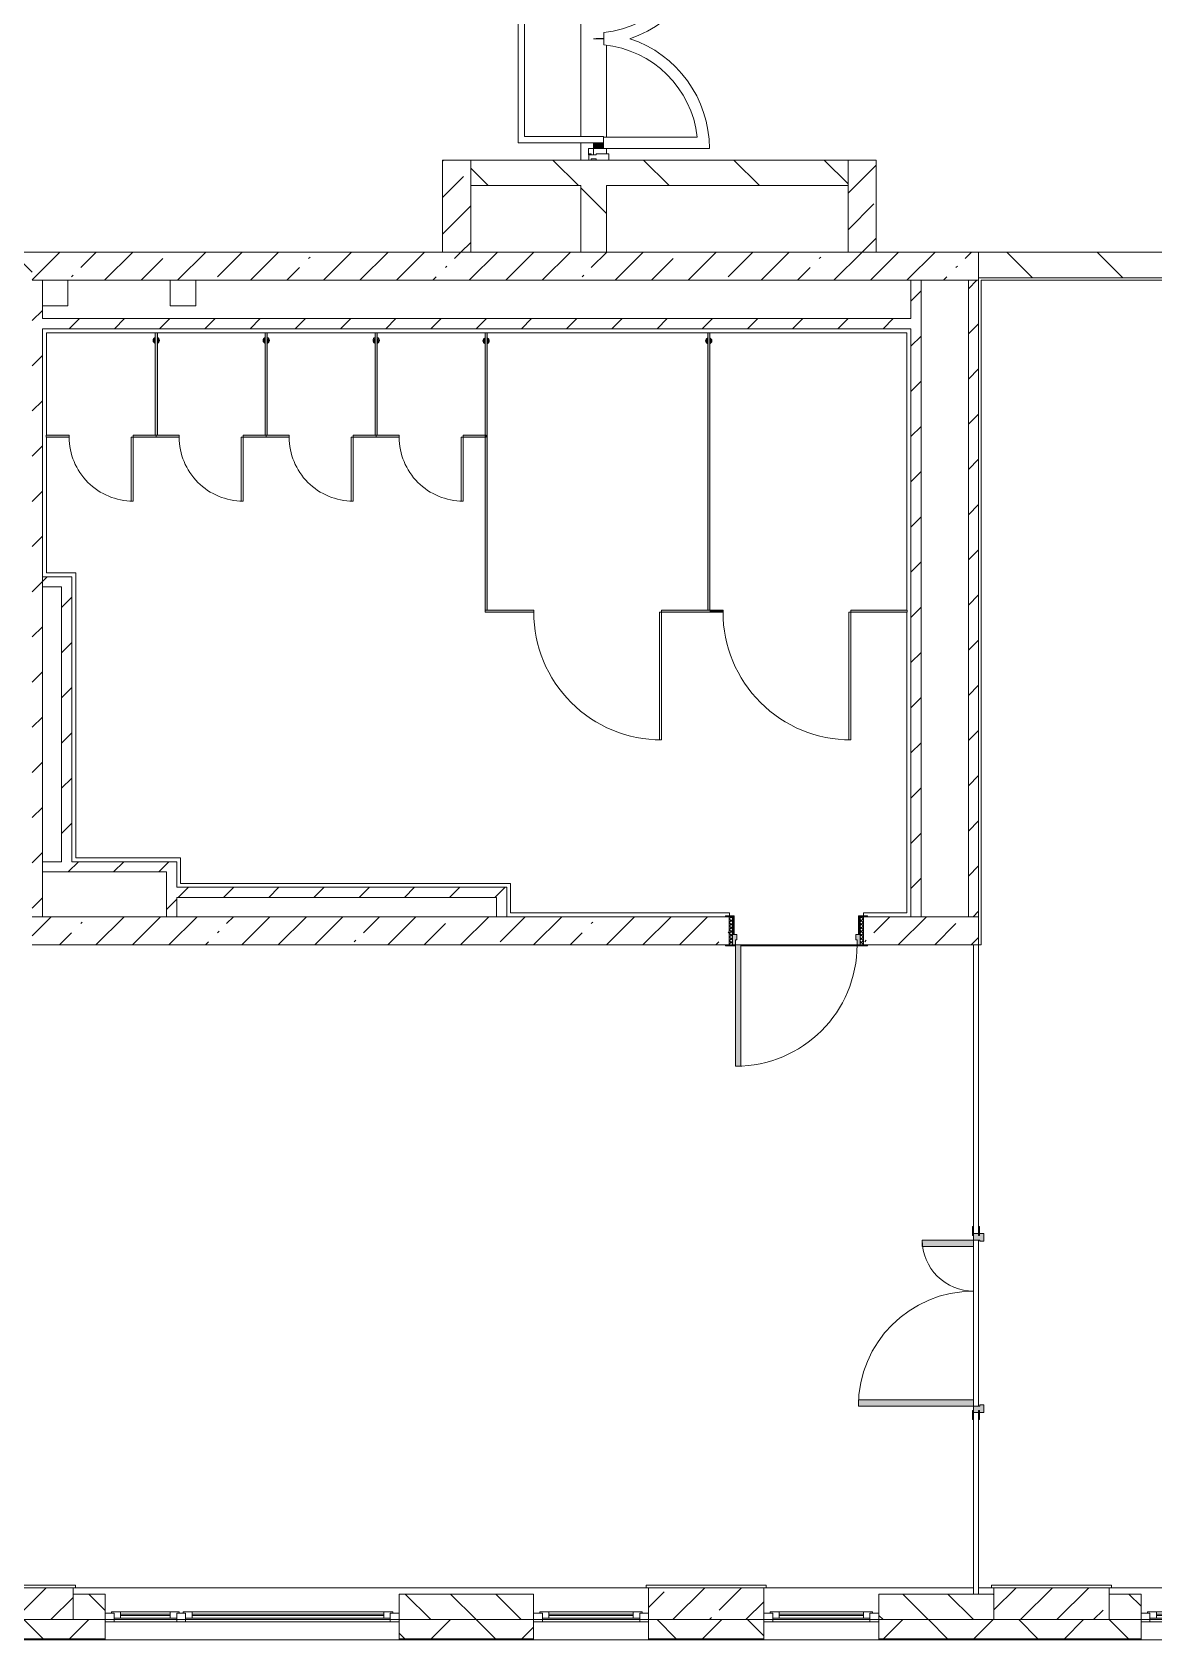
# Model space of a CAD drawing. Header units: millimetres. Extents: x 35111 to 235598, y -8553 to 29000.
# Drawn here: x 202798 to 211568, y -258 to 12321 of the extents above; entities that cross this region are included whole.
import ezdxf

# ---------------------------------------------------------------- set-up
doc = ezdxf.new("R2010")
doc.units = ezdxf.units.MM
for name, color, linetype, lineweight, true_color in [('A-DETL-GENF-4', 7, 'Continuous', 5, 0xaaaaaa), ('A-DETL-GENF-6', 7, 'Continuous', 5, 0xe2e2e2), ('A-DOOR-2', 7, 'Continuous', 5, 0xaaaaaa), ('A-DOOR-3', 7, 'Continuous', 5, 0xe2e2e2), ('A-DOOR-FRAM-2', 7, 'Continuous', 5, 0xe2e2e2), ('A-DOOR-FRAM-3', 7, 'Continuous', 5, 0xaaaaaa), ('A-FLOR-2', 7, 'Continuous', 5, 0xaaaaaa), ('A-GENM-5', 7, 'Continuous', 5, 0xe2ddcd)]:
    doc.layers.add(name, color=color, linetype=linetype, lineweight=lineweight, true_color=true_color)
for name, color, linetype, lineweight in [('A-DOOR-6', 7, 'Continuous', 5), ('A-GENM-2', 7, 'Continuous', 5), ('A-GLAZ-2', 7, 'Continuous', 5), ('A-GLAZ-CWMG-3', 7, 'Continuous', 5), ('A-WALL', 7, 'Continuous', 9), ('A-WALL-2', 7, 'Continuous', 5), ('I-WALL-3', 7, 'Continuous', 5), ('S-COLS-1', 7, 'Continuous', 5)]:
    doc.layers.add(name, color=color, linetype=linetype, lineweight=lineweight)
pattern_1 = [(45, (108587.53, 0), (-176.7767, 176.7767), [])]
pattern_2 = [(45, (108587.53, 0), (-285.1231, 285.1231), []), (45, (108872.65, 0), (-285.1231, 285.1231), [504.031, -100.806, 16.764, -84.042])]
pattern_3 = [(135, (108587.53, 0), (-353.5534, -353.5534), [])]

# ---------------------------------------------------------------- blocks, each defined once
blk = doc.blocks.new('BSC_Колонна _Прямоугольная - 250х900-23282983-3_9_2_птичка')
at = {"layer": 'S-COLS-1'}
h = blk.add_hatch(dxfattribs=at)
h.set_pattern_fill('FP_126', color=256, style=0, pattern_type=2)
h.set_pattern_definition([(45, (-99480, -25), (-285.1231, 285.1231), []), (45, (-99194.88, -25), (-285.1231, 285.1231), [504.031, -100.806, 16.764, -84.042])])
h.paths.add_polyline_path([(450, -125), (450, 125), (-450, 125), (-450, -125), (270, -125)])
for p, q in [((450, 125), (-450, 125)), ((-450, 125), (-450, -125)), ((450, -125), (450, 125)), ((-450, -125), (450, -125))]:
    blk.add_line(p, q, dxfattribs=at)
blk = doc.blocks.new('110_Дверь_СКБ_1Ст_Внутренняя1 - Д-7а_л__950x2100h_Туалет-V232-3_9_2_птичка')
at = {"layer": 'A-DOOR-2'}
h = blk.add_hatch(dxfattribs=at)
h.set_pattern_fill('FP_128', color=256, style=0, pattern_type=2)
h.set_pattern_definition([(135, (1776.41, 174.685), (-14.14214, -14.14214), []), (225, (1776.41, 174.685), (14.14214, -14.14214), [])])
h.paths.add_polyline_path([(537.5, 110), (512.5, 110), (512.5, -110), (537.5, -110)])
at = {"layer": 'A-DOOR-3'}
h = blk.add_hatch(color=256, dxfattribs=at)
h.paths.add_polyline_path([(487.5, 110), (487.5, 70), (477.5, 70), (477.5, 30), (512.5, 30), (512.5, 110)])
h.paths.add_polyline_path([(-462.5, 110), (-487.5, 110), (-487.5, 30), (-452.5, 30), (-452.5, 70), (-462.5, 70)])
at = {"layer": 'A-DOOR-FRAM-2'}
for points in [[(447.5, 1060), (447.5, 110), (487.5, 110), (487.5, 1060)], [(-542.5, 118), (-542.5, 110), (-472.5, 110), (-472.5, 118)], [(-472.5, 30), (-487.5, 30), (-487.5, -110), (-472.5, -110)], [(567.5, 118), (497.5, 118), (497.5, 110), (567.5, 110)], [(512.5, 30), (497.5, 30), (497.5, -110), (512.5, -110)], [(-542.5, -110), (-542.5, -118), (-472.5, -118), (-472.5, -110)], [(567.5, -110), (497.5, -110), (497.5, -118), (567.5, -118)]]:
    blk.add_hatch(color=256, dxfattribs=at).paths.add_polyline_path(points)
at = {"layer": 'A-DOOR-FRAM-3'}
h = blk.add_hatch(dxfattribs=at)
h.set_pattern_fill('FP_129', color=256, style=0, pattern_type=2)
h.set_pattern_definition([(45, (-346.384, 174.685), (-14.1421, 14.1421), []), (135, (-346.384, 174.685), (-14.1421, -14.1421), [])])
h.paths.add_polyline_path([(-487.5, 110), (-512.5, 110), (-512.5, -110), (-487.5, -110)])
at = {"layer": 'A-DOOR-2'}
for p, q in [((487.5, 1060), (447.5, 1060)), ((447.5, 1060), (447.5, 110)), ((487.5, 110), (487.5, 1060)), ((447.5, 110), (487.5, 110))]:
    blk.add_line(p, q, dxfattribs=at)
blk.add_arc((487.5, 110), 950, 90, 180, dxfattribs=at)
at = {"layer": 'A-DOOR-FRAM-3'}
for p, q in [((-472.5, 118), (-542.5, 118)), ((-542.5, 118), (-542.5, 110)), ((-542.5, 110), (-472.5, 110)), ((-487.5, 110), (-512.5, 110)), ((-512.5, 110), (-512.5, -110)), ((-462.5, 110), (-487.5, 110)), ((-487.5, 110), (-487.5, 30)), ((-487.5, -110), (-487.5, 110)), ((-472.5, 110), (-487.5, 110)), ((-487.5, 110), (-487.5, 109)), ((-487.5, 109), (-472.5, 109)), ((-487.5, 30), (-452.5, 30)), ((-472.5, 30), (-487.5, 30)), ((-487.5, 30), (-487.5, -110)), ((-472.5, 110), (-472.5, 118)), ((-472.5, 109), (-472.5, 110)), ((-472.5, -110), (-472.5, 30)), ((-462.5, 70), (-462.5, 110)), ((-452.5, 70), (-462.5, 70)), ((-452.5, 30), (-452.5, 70)), ((487.5, 70), (477.5, 70)), ((477.5, 70), (477.5, 30)), ((477.5, 30), (512.5, 30)), ((487.5, 110), (487.5, 70)), ((512.5, 110), (487.5, 110)), ((567.5, 118), (497.5, 118)), ((497.5, 118), (497.5, 110)), ((512.5, 110), (497.5, 110)), ((497.5, 110), (497.5, 109)), ((497.5, 110), (567.5, 110)), ((497.5, 109), (512.5, 109)), ((512.5, 30), (497.5, 30)), ((497.5, 30), (497.5, -110)), ((512.5, 30), (512.5, 110)), ((537.5, 110), (512.5, 110)), ((512.5, 110), (512.5, -110)), ((512.5, 109), (512.5, 110)), ((512.5, -110), (512.5, 30)), ((537.5, -110), (537.5, 110)), ((567.5, 110), (567.5, 118)), ((-472.5, -110), (-542.5, -110)), ((-542.5, -110), (-542.5, -118)), ((-542.5, -118), (-472.5, -118)), ((-512.5, -110), (-487.5, -110)), ((-487.5, -110), (-472.5, -110)), ((-472.5, -118), (-472.5, -110)), ((497.5, -110), (512.5, -110)), ((567.5, -110), (497.5, -110)), ((497.5, -110), (497.5, -118)), ((497.5, -118), (567.5, -118)), ((512.5, -110), (537.5, -110)), ((567.5, -118), (567.5, -110))]:
    blk.add_line(p, q, dxfattribs=at)
blk = doc.blocks.new('BSC_Колонна _Прямоугольная - 250х900-V234-3_9_2_птичка')
at = {"layer": 'S-COLS-1'}
h = blk.add_hatch(dxfattribs=at)
h.set_pattern_fill('FP_130', color=256, style=0, pattern_type=2)
h.set_pattern_definition([(45, (-94080, -25), (-285.1231, 285.1231), []), (45, (-93794.88, -25), (-285.1231, 285.1231), [504.031, -100.806, 16.764, -84.042])])
h.paths.add_polyline_path([(450, -125), (450, 125), (-450, 125), (-450, -125), (77, -125)])
for p, q in [((450, 125), (-450, 125)), ((-450, 125), (-450, -125)), ((450, -125), (450, 125)), ((-450, -125), (450, -125))]:
    blk.add_line(p, q, dxfattribs=at)
blk = doc.blocks.new('BSC_Колонна _Прямоугольная - 250х900-V235-3_9_2_птичка')
at = {"layer": 'S-COLS-1'}
h = blk.add_hatch(dxfattribs=at)
h.set_pattern_fill('FP_131', color=256, style=0, pattern_type=2)
h.set_pattern_definition([(45, (-102180, -25), (-285.1231, 285.1231), []), (45, (-101894.88, -25), (-285.1231, 285.1231), [504.031, -100.806, 16.764, -84.042])])
h.paths.add_polyline_path([(450, -125), (450, 125), (-450, 125), (-450, -125), (367, -125)])
for p, q in [((450, 125), (-450, 125)), ((-450, 125), (-450, -125)), ((450, -125), (450, 125)), ((-450, -125), (450, -125))]:
    blk.add_line(p, q, dxfattribs=at)
blk = doc.blocks.new('120_Окно_СКБ_2Ст_Фрамуга сверху - 120_Окно_СКБ_2Ст_2300х2500_h_ ДОО-19727959-3_9_2_птичка')
at = {"layer": 'A-GLAZ-2'}
for p, q in [((-1150, -127), (-1150, -57)), ((-1150, -57), (-1080, -57)), ((1150, -57), (-1150, -57)), ((-1080, -57), (-1080, -127)), ((-1080, -57), (1080, -57)), ((520, -87), (-1080, -87)), ((-1080, -87), (-1080, -127)), ((-1030, -137), (-1030, -87)), ((-1030, -107), (470, -107)), ((470, -117), (-1030, -117)), ((470, -137), (470, -87)), ((520, -127), (520, -57)), ((520, -57), (590, -57)), ((520, -127), (520, -87)), ((590, -57), (590, -127)), ((1080, -87), (590, -87)), ((590, -87), (590, -127)), ((640, -137), (640, -87)), ((640, -107), (1030, -107)), ((1030, -117), (640, -117)), ((1030, -137), (1030, -87)), ((1080, -127), (1080, -57)), ((1080, -57), (1150, -57)), ((1080, -127), (1080, -87)), ((1150, -57), (1150, -127)), ((-1080, -127), (-1150, -127)), ((-1150, -127), (-1100, -127)), ((-1080, -127), (-1100, -127)), ((-1100, -127), (-1100, -137)), ((-1100, -137), (540, -137)), ((540, -137), (-1100, -137)), ((590, -127), (520, -127)), ((540, -127), (520, -127)), ((540, -127), (570, -127)), ((540, -127), (570, -127)), ((540, -137), (540, -127)), ((590, -127), (570, -127)), ((570, -127), (570, -137)), ((570, -137), (1100, -137)), ((1100, -137), (570, -137)), ((1150, -127), (1080, -127)), ((1100, -127), (1080, -127)), ((1100, -127), (1150, -127)), ((1100, -137), (1100, -127))]:
    blk.add_line(p, q, dxfattribs=at)
blk = doc.blocks.new('120_Окно_СКБ_1Ст - 120_Окно_СКБ_1Ст 900х2500_h_ с форточкой-V237-3_9_2_птичка')
at = {"layer": 'A-GLAZ-2'}
for p, q in [((-450, -127), (-450, -57)), ((-450, -57), (-380, -57)), ((450, -57), (-450, -57)), ((-380, -57), (-380, -127)), ((380, -87), (-380, -87)), ((-380, -87), (-380, -127)), ((-330, -137), (-330, -87)), ((-330, -107), (330, -107)), ((330, -117), (-330, -117)), ((330, -137), (330, -87)), ((380, -127), (380, -57)), ((380, -57), (450, -57)), ((380, -127), (380, -87)), ((450, -57), (450, -127)), ((-380, -127), (-450, -127)), ((-450, -127), (-400, -127)), ((-380, -127), (-400, -127)), ((-400, -127), (-400, -137)), ((-400, -137), (400, -137)), ((400, -137), (-400, -137)), ((450, -127), (380, -127)), ((400, -127), (380, -127)), ((400, -127), (450, -127)), ((400, -137), (400, -127))]:
    blk.add_line(p, q, dxfattribs=at)
blk = doc.blocks.new('120_Окно_СКБ_1Ст - 120_Окно_СКБ_1Ст 900х2500_h_ с форточкой-22876038-3_9_2_птичка')
at = {"layer": 'A-GLAZ-2'}
for p, q in [((-450, -127), (-450, -57)), ((-450, -57), (-380, -57)), ((450, -57), (-450, -57)), ((-380, -57), (-380, -127)), ((380, -87), (-380, -87)), ((-380, -87), (-380, -127)), ((-330, -137), (-330, -87)), ((-330, -107), (330, -107)), ((330, -117), (-330, -117)), ((330, -137), (330, -87)), ((380, -127), (380, -57)), ((380, -57), (450, -57)), ((380, -127), (380, -87)), ((450, -57), (450, -127)), ((-380, -127), (-450, -127)), ((-450, -127), (-400, -127)), ((-380, -127), (-400, -127)), ((-400, -127), (-400, -137)), ((-400, -137), (400, -137)), ((400, -137), (-400, -137)), ((450, -127), (380, -127)), ((400, -127), (380, -127)), ((400, -127), (450, -127)), ((400, -137), (400, -127))]:
    blk.add_line(p, q, dxfattribs=at)
blk = doc.blocks.new('131_Сантехническая перегородка 7 - СП-1-V343-3_9_2_птичка')
at = {"layer": 'A-GENM-5'}
blk.add_hatch(color=256, dxfattribs=at).paths.add_polyline_path([(2166, 8), (-4, 8), (-4, -8), (2166, -8)])
at = {"layer": 'A-GENM-2'}
for p, q in [((2166, 8), (-4, 8)), ((-4, 8), (-4, -8)), ((2166, -8), (2166, 8)), ((-4, -8), (2166, -8))]:
    blk.add_line(p, q, dxfattribs=at)
at = {"layer": 'A-GENM-2', "flags": 128}
for points in [[(71, 8), (71, 9), (71, 9), (70, 9), (70, 10), (70, 10), (69, 11), (69, 11), (68, 12), (68, 12), (67, 12), (67, 13), (66, 13), (66, 13), (65, 14), (65, 14), (64, 14), (64, 14), (63, 14), (62, 15), (62, 15), (61, 15), (61, 15), (60, 15), (59, 15), (59, 15), (58, 15), (58, 15), (57, 15), (56, 15), (56, 15), (55, 15), (55, 15), (54, 14), (54, 14), (53, 14), (52, 14), (52, 13), (51, 13), (51, 13), (50, 13), (50, 12), (49, 12), (49, 11), (48, 11), (48, 11), (48, 10), (47, 10), (47, 9), (46, 9), (46, 8), (46, 8)], [(46, -8), (46, -9), (47, -9), (47, -9), (47, -10), (48, -10), (48, -11), (49, -11), (49, -12), (50, -12), (50, -12), (51, -13), (51, -13), (52, -13), (52, -14), (53, -14), (53, -14), (54, -14), (54, -14), (55, -15), (56, -15), (56, -15), (57, -15), (57, -15), (58, -15), (59, -15), (59, -15), (60, -15), (60, -15), (61, -15), (62, -15), (62, -15), (63, -15), (63, -14), (64, -14), (64, -14), (65, -14), (66, -13), (66, -13), (67, -13), (67, -13), (68, -12), (68, -12), (69, -11), (69, -11), (69, -11), (70, -10), (70, -10), (71, -9), (71, -9), (71, -8), (71, -8)]]:
    blk.add_lwpolyline(points, dxfattribs=at)
at = {"layer": 'A-GENM-2'}
for radius, start, end in [(24.6, 19.9113, 160.0887), (17.6, 45, 135), (17.6, 45, 135), (15.1, 45, 135), (24.6, 199.9113, 340.0887), (17.6, 225, 315), (17.6, 225, 315), (15.1, 225, 315)]:
    blk.add_arc((59, 0), radius, start, end, dxfattribs=at)
blk = doc.blocks.new('131_Сантехническая перегородка 6 - СП-1-V344-3_9_2_птичка')
at = {"layer": 'A-GENM-5'}
blk.add_hatch(color=256, dxfattribs=at).paths.add_polyline_path([(800, 8), (0, 8), (0, -8), (800, -8)])
at = {"layer": 'A-GENM-2'}
for p, q in [((800, 8), (0, 8)), ((0, 8), (0, -8)), ((800, -8), (800, 8)), ((0, -8), (800, -8))]:
    blk.add_line(p, q, dxfattribs=at)
at = {"layer": 'A-GENM-2', "flags": 128}
for points in [[(71, 8), (71, 9), (71, 9), (70, 9), (70, 10), (70, 10), (69, 11), (69, 11), (68, 12), (68, 12), (67, 12), (67, 13), (66, 13), (66, 13), (65, 14), (65, 14), (64, 14), (64, 14), (63, 14), (62, 15), (62, 15), (61, 15), (61, 15), (60, 15), (59, 15), (59, 15), (58, 15), (58, 15), (57, 15), (56, 15), (56, 15), (55, 15), (55, 15), (54, 14), (54, 14), (53, 14), (52, 14), (52, 13), (51, 13), (51, 13), (50, 13), (50, 12), (49, 12), (49, 11), (48, 11), (48, 11), (48, 10), (47, 10), (47, 9), (46, 9), (46, 8), (46, 8)], [(46, -8), (46, -9), (47, -9), (47, -9), (47, -10), (48, -10), (48, -11), (49, -11), (49, -12), (50, -12), (50, -12), (51, -13), (51, -13), (52, -13), (52, -14), (53, -14), (53, -14), (54, -14), (54, -14), (55, -15), (56, -15), (56, -15), (57, -15), (57, -15), (58, -15), (59, -15), (59, -15), (60, -15), (60, -15), (61, -15), (62, -15), (62, -15), (63, -15), (63, -14), (64, -14), (64, -14), (65, -14), (66, -13), (66, -13), (67, -13), (67, -13), (68, -12), (68, -12), (69, -11), (69, -11), (69, -11), (70, -10), (70, -10), (71, -9), (71, -9), (71, -8), (71, -8)]]:
    blk.add_lwpolyline(points, dxfattribs=at)
at = {"layer": 'A-GENM-2'}
for radius, start, end in [(24.6, 19.9113, 160.0887), (17.6, 45, 135), (17.6, 45, 135), (15.1, 45, 135), (24.6, 199.9113, 340.0887), (17.6, 225, 315), (17.6, 225, 315), (15.1, 225, 315)]:
    blk.add_arc((59, 0), radius, start, end, dxfattribs=at)
blk = doc.blocks.new('131_Сантехническая перегородка_Дверь МГН - СД-1-V345-3_9_2_птичка')
at = {"layer": 'A-GENM-5'}
for points in [[(-370, 8), (-370, -8), (10, -8), (10, 8)], [(1010, 8), (1010, -8), (1390, -8), (1390, 8), (1256, 8)]]:
    blk.add_hatch(color=256, dxfattribs=at).paths.add_polyline_path(points)
at = {"layer": 'A-DOOR-6'}
for p, q in [((10, 1008), (26, 1008)), ((10, 8), (10, 1008)), ((26, 8), (26, 1008)), ((10, 8), (26, 8))]:
    blk.add_line(p, q, dxfattribs=at)
blk.add_arc((10, 8), 1000, 360, 90, dxfattribs=at)
at = {"layer": 'A-GENM-2'}
for p, q in [((10, 8), (-370, 8)), ((-370, 8), (-370, -8)), ((10, -8), (10, 8)), ((1390, 8), (1010, 8)), ((1010, 8), (1010, -8)), ((1390, -8), (1390, 8)), ((-370, -8), (10, -8)), ((1010, -8), (1390, -8))]:
    blk.add_line(p, q, dxfattribs=at)
blk = doc.blocks.new('131_Сантехническая перегородка_Дверь 5 - СД-1-V346-3_9_2_птичка')
at = {"layer": 'A-GENM-5'}
for points in [[(70, 8), (70, -8), (250, -8), (250, 8)], [(750, 8), (750, -8), (930, -8), (930, 8)]]:
    blk.add_hatch(color=256, dxfattribs=at).paths.add_polyline_path(points)
at = {"layer": 'A-DOOR-6'}
for p, q in [((266, 508), (250, 508)), ((250, 8), (250, 508)), ((266, 8), (266, 508)), ((266, 8), (250, 8))]:
    blk.add_line(p, q, dxfattribs=at)
blk.add_arc((250, 8), 500, 360, 90, dxfattribs=at)
at = {"layer": 'A-GENM-2'}
for p, q in [((250, 8), (70, 8)), ((70, 8), (70, -8)), ((250, -8), (250, 8)), ((930, 8), (750, 8)), ((750, 8), (750, -8)), ((930, -8), (930, 8)), ((70, -8), (250, -8)), ((750, -8), (930, -8))]:
    blk.add_line(p, q, dxfattribs=at)
blk = doc.blocks.new('131_Сантехническая перегородка_Дверь МГН 2 - СД-1-V347-3_9_2_птичка')
at = {"layer": 'A-GENM-5'}
for points in [[(-430, 8), (-430, -8), (10, -8), (10, 8)], [(1010, 8), (1010, -8), (1110, -8), (1110, 8)]]:
    blk.add_hatch(color=256, dxfattribs=at).paths.add_polyline_path(points)
at = {"layer": 'A-DOOR-6'}
for p, q in [((10, 1008), (26, 1008)), ((10, 8), (10, 1008)), ((26, 8), (26, 1008)), ((10, 8), (26, 8))]:
    blk.add_line(p, q, dxfattribs=at)
blk.add_arc((10, 8), 1000, 360, 90, dxfattribs=at)
at = {"layer": 'A-GENM-2'}
for p, q in [((10, 8), (-430, 8)), ((-430, 8), (-430, -8)), ((10, -8), (10, 8)), ((1110, 8), (1010, 8)), ((1010, 8), (1010, -8)), ((1110, -8), (1110, 8)), ((-430, -8), (10, -8)), ((1010, -8), (1110, -8))]:
    blk.add_line(p, q, dxfattribs=at)
blk = doc.blocks.new('Дверь_Витражная_остекление_ - ВВ-7 остекление-32356329-3_9_2_птичка')
at = {"layer": 'A-DETL-GENF-6'}
blk.add_hatch(color=256, dxfattribs=at).paths.add_polyline_path([(-860, -20), (-860, -96), (-815, -96), (-815, -20)])
h = blk.add_hatch(color=256, dxfattribs=at)
h.paths.add_polyline_path([(865, -100), (900, -100), (900, -40), (910, -40), (910, -20), (865, -20), (865, -40)])
h.paths.add_polyline_path([(900, -880), (910, -880), (910, -140), (900, -140), (900, -833)])
at = {"layer": 'A-DETL-GENF-4'}
for p, q in [((-815, -20), (-860, -20)), ((-860, -96), (-860, -20)), ((-815, -20), (-860, -20)), ((-860, -20), (-860, -96)), ((865, -100), (865, -20)), ((865, -20), (865, -100)), ((910, -880), (910, -140)), ((910, -880), (910, -140)), ((910, -800), (900, -800)), ((910, -880), (900, -880)), ((900, -880), (910, -880))]:
    blk.add_line(p, q, dxfattribs=at)
at = {"layer": 'A-DOOR-2'}
for p, q in [((-910, 20), (-860, 20)), ((-910, -20), (-910, 20)), ((-860, 20), (-860, -20)), ((860, 20), (910, 20)), ((860, -20), (860, 20)), ((910, 20), (910, -20)), ((-860, -20), (-910, -20)), ((-860, -96), (-860, -20)), ((910, -20), (860, -20))]:
    blk.add_line(p, q, dxfattribs=at)
for centre, start, end in [((-860, -20), 354.5815, 0), ((860, -20), 180, 185.4185)]:
    blk.add_arc(centre, 860, start, end, dxfattribs=at)
blk = doc.blocks.new('Прямоугольный импост - Импост структурный с накладкой - 160мм Темный-32310142-3_9_2_птичка')
at = {"layer": 'A-GLAZ-CWMG-3'}
for p, q in [((-50, 0), (-50, 17)), ((-50, 17), (0, 17)), ((-40, 0), (-50, 0)), ((-40, -40), (-40, 0)), ((0, 0), (-10, 0)), ((-10, 0), (-10, -40)), ((0, 17), (0, 0)), ((-50, -140), (-50, -40)), ((-50, -40), (-40, -40)), ((-10, -40), (0, -40)), ((0, -40), (0, -140)), ((0, -140), (-50, -140))]:
    blk.add_line(p, q, dxfattribs=at)
blk = doc.blocks.new('110_Дверь_СКБ_2Ст - Д-5_п__в составе перегородки _не входит в спец__-32680317-3_9_2_птичка')
at = {"layer": 'A-DOOR-3'}
h = blk.add_hatch(color=256, dxfattribs=at)
h.paths.add_polyline_path([(712, -20), (712, 60), (652, 60), (652, 30), (662, 30), (662, -20)])
h.paths.add_polyline_path([(-628, 60), (-688, 60), (-688, -20), (-638, -20), (-638, 30), (-628, 30)])
for points in [[(-588, -420), (-588, -20), (-638, -20), (-638, -420)], [(662, -920), (662, -20), (612, -20), (612, -920)]]:
    blk.add_hatch(color=256, dxfattribs=at).paths.add_polyline_path(points)
at = {"layer": 'A-DOOR-FRAM-2'}
for points in [[(-673, 28), (-743, 28), (-743, 20), (-673, 20)], [(767, 28), (697, 28), (697, 20), (767, 20)], [(-673, -20), (-743, -20), (-743, -28), (-673, -28)], [(767, -20), (697, -20), (697, -28), (767, -28)]]:
    blk.add_hatch(color=256, dxfattribs=at).paths.add_polyline_path(points)
at = {"layer": 'A-DOOR-2'}
for p, q in [((-638, -20), (-588, -20)), ((-638, -420), (-638, -20)), ((-588, -20), (-588, -420)), ((612, -20), (662, -20)), ((612, -920), (612, -20)), ((662, -20), (662, -920)), ((-588, -420), (-638, -420)), ((662, -920), (612, -920))]:
    blk.add_line(p, q, dxfattribs=at)
for centre, radius, start, end in [((-638, -20), 400, 270, 0), ((662, -20), 900, 180, 270)]:
    blk.add_arc(centre, radius, start, end, dxfattribs=at)
at = {"layer": 'A-DOOR-FRAM-3'}
for p, q in [((-743, 28), (-673, 28)), ((-743, 20), (-743, 28)), ((-673, 20), (-743, 20)), ((-688, 60), (-628, 60)), ((-688, -20), (-688, 60)), ((-688, 20), (-673, 20)), ((-688, 19), (-688, 20)), ((-673, 19), (-688, 19)), ((-673, 28), (-673, 20)), ((-673, 20), (-673, 19)), ((-638, 30), (-638, -20)), ((-628, 30), (-638, 30)), ((-628, 60), (-628, 30)), ((652, 60), (712, 60)), ((652, 30), (652, 60)), ((662, 30), (652, 30)), ((662, -20), (662, 30)), ((697, 20), (697, 28)), ((697, 28), (767, 28)), ((697, 19), (697, 20)), ((697, 20), (712, 20)), ((767, 20), (697, 20)), ((712, 19), (697, 19)), ((712, 60), (712, -20)), ((712, 20), (712, 19)), ((767, 28), (767, 20)), ((-743, -20), (-673, -20)), ((-743, -28), (-743, -20)), ((-673, -28), (-743, -28)), ((-638, -20), (-688, -20)), ((-673, -20), (-673, -28)), ((712, -20), (662, -20)), ((697, -28), (697, -20)), ((697, -20), (767, -20)), ((767, -28), (697, -28)), ((767, -20), (767, -28))]:
    blk.add_line(p, q, dxfattribs=at)

msp = doc.modelspace()

# ---------------------------------------------------------------- hatches: boundary and pattern name
at = {"layer": 'A-WALL-2'}
h = msp.add_hatch(dxfattribs=at)
h.set_pattern_fill('FP_103', color=256, style=0, pattern_type=2)
h.set_pattern_definition([(135, (108587.53, 0), (-176.7767, -176.7767), [])])
h.paths.add_polyline_path([(229717.5, -100), (230017.5, -100), (230017.5, 100), (229717.5, 100)])
h.paths.add_polyline_path([(220217.5, -100), (220217.5, 100), (219317.5, 100), (219317.5, -100), (219524.3, -100)])
h.paths.add_polyline_path([(217659.8, -100), (218417.5, -100), (218417.5, 100), (217517.5, 100), (217517.5, -100)])
h.paths.add_polyline_path([(227917.5, -100), (227914.1, 100), (227417.5, 100), (227417.5, -100), (227914.1, -100)])
h.paths.add_polyline_path([(222017.5, -100), (222267.5, -100), (222267.5, 100), (222017.5, 100)])
h.paths.add_polyline_path([(224567.5, -100), (225617.5, -100), (225617.5, 100), (224567.5, 100)])
h.paths.add_polyline_path([(211217.5, -100), (211467.5, -100), (211467.5, 100), (211217.5, 100)])
h.paths.add_polyline_path([(213767.5, -100), (214817.5, -100), (214817.5, 100), (213767.5, 100)])
h.paths.add_polyline_path([(210317.5, -100), (210317.5, 100), (209417.5, 100), (209417.5, -100), (210202.2, -100)])
h.paths.add_polyline_path([(203117.5, -100), (203367.5, -100), (203367.5, 100), (203117.5, 100), (203117.5, 56.5)])
h.paths.add_polyline_path([(205667.5, -100), (206717.5, -100), (206717.5, 100), (205667.5, 100)])
h.paths.add_polyline_path([(200517.5, -100), (201317.5, -100), (201317.5, 100), (200517.5, 100)])
h = msp.add_hatch(dxfattribs=at)
h.set_pattern_fill('FP_105', color=256, style=0, pattern_type=2)
h.set_pattern_definition([(45, (108587.53, 0), (-353.5534, 353.5534), []), (135, (108587.53, 0), (-353.5534, -353.5534), [])])
h.paths.add_polyline_path([(232575.1, -250), (233667.5, -250), (233667.5, -100), (232317.5, -100), (232317.5, -250)])
h.paths.add_polyline_path([(228846.3, -250), (230017.5, -250), (230017.5, -100), (228817.5, -100), (228817.5, -250)])
h.paths.add_polyline_path([(218417.5, -250), (218417.5, -100), (217517.5, -100), (217517.5, -250), (217659.8, -250)])
h.paths.add_polyline_path([(216617.5, -250), (216617.5, -100), (215717.5, -100), (215717.5, -250), (215795.4, -250)])
h.paths.add_polyline_path([(219317.5, -250), (220217.5, -250), (220217.5, -100), (219317.5, -100)])
h.paths.add_polyline_path([(227917.5, -250), (227914.1, -100), (226517.5, -100), (226517.5, -250), (227914.1, -250)])
h.paths.add_polyline_path([(221117.5, -250), (222267.5, -250), (222267.5, -100), (221117.5, -100)])
h.paths.add_polyline_path([(224567.5, -250), (225617.5, -250), (225617.5, -100), (224567.5, -100)])
h.paths.add_polyline_path([(208517.5, -250), (208517.5, -100), (207617.5, -100), (207617.5, -250), (208337.8, -250)])
h.paths.add_polyline_path([(213931, -250), (214817.5, -250), (214817.5, -100), (213767.5, -100), (213767.5, -250)])
h.paths.add_polyline_path([(203117.5, -250), (203367.5, -250), (203367.5, -100), (202217.5, -100), (202217.5, -250), (202744.6, -250)])
h.paths.add_polyline_path([(209417.5, -250), (211467.5, -250), (211467.5, -100), (209417.5, -100)])
h.paths.add_polyline_path([(206717.5, -250), (206717.5, -100), (205667.5, -100), (205667.5, -250), (206473.4, -250)])
h.paths.add_polyline_path([(200880.2, -250), (201317.5, -250), (201317.5, -100), (200517.5, -100), (200517.5, -250)])
h.paths.add_polyline_path([(199617.5, -250), (199617.5, -100), (197797.5, -100), (197797.5, -250), (199481.9, -250)])
at = {"layer": 'I-WALL-3'}
h = msp.add_hatch(dxfattribs=at)
h.set_pattern_fill('FP_104', color=256, style=0, pattern_type=2)
h.set_pattern_definition(pattern_3)
h.paths.add_polyline_path([(207087.5, 10600), (207287.5, 10600), (207287.5, 11320), (207087.5, 11320), (207087.5, 11120)])
h.paths.add_polyline_path([(207087.5, 13220), (207287.5, 13220), (207287.5, 13400), (207087.5, 13400)])
h = msp.add_hatch(dxfattribs=at)
h.set_pattern_fill('FP_101', color=256, style=0, pattern_type=2)
h.set_pattern_definition(pattern_2)
h.paths.add_polyline_path([(206226.5, 10600), (206226.5, 11320), (206006.5, 11320), (206006.5, 10600)])
h = msp.add_hatch(dxfattribs=at)
h.set_pattern_fill('FP_104', color=256, style=0, pattern_type=2)
h.set_pattern_definition(pattern_3)
h.paths.add_polyline_path([(207087.5, 11120), (207087.5, 11320), (206226.5, 11320), (206226.5, 11120), (206473.4, 11120)])
h = msp.add_hatch(dxfattribs=at)
h.set_pattern_fill('FP_104', color=256, style=0, pattern_type=2)
h.set_pattern_definition(pattern_3)
h.paths.add_polyline_path([(209176.5, 11120), (209176.5, 11320), (207287.5, 11320), (207287.5, 11120), (208337.8, 11120)])
h = msp.add_hatch(dxfattribs=at)
h.set_pattern_fill('FP_101', color=256, style=0, pattern_type=2)
h.set_pattern_definition(pattern_2)
h.paths.add_polyline_path([(209396.5, 10600), (209396.5, 11320), (209176.5, 11320), (209176.5, 10600)])
h = msp.add_hatch(dxfattribs=at)
h.set_pattern_fill('FP_104', color=256, style=0, pattern_type=2)
h.set_pattern_definition(pattern_3)
h.paths.add_polyline_path([(213931, 10400), (215717.5, 10400), (215717.5, 10600), (213682.5, 10600), (213682.5, 10400), (213712.5, 10400)])
h.paths.add_polyline_path([(210202.2, 10400), (212232.5, 10400), (212232.5, 10600), (210197.5, 10600), (210197.5, 10400)])
h.paths.add_polyline_path([(198572.5, 10400), (198572.5, 10600), (198197.5, 10600), (198197.5, 10400), (198517.5, 10400)])
h.paths.add_polyline_path([(200537.5, 10400), (201097.5, 10400), (201097.5, 10600), (199972.5, 10600), (199972.5, 10400), (200027.5, 10400)])
h.paths.add_polyline_path([(202744.6, 10400), (202797.5, 10400), (202797.5, 10600), (202047.5, 10600), (202047.5, 10400), (202077.5, 10400)])
h = msp.add_hatch(dxfattribs=at)
h.set_pattern_fill('FP_101', color=256, style=0, pattern_type=2)
h.set_pattern_definition(pattern_2)
h.paths.add_polyline_path([(210197.5, 10380), (210197.5, 10600), (202797.5, 10600), (202797.5, 10380), (208337.8, 10380)])
h = msp.add_hatch(dxfattribs=at)
h.set_pattern_fill('FP_106', color=256, style=0, pattern_type=2)
h.set_pattern_definition(pattern_1)
h.paths.add_polyline_path([(202877.5, 5400), (202877.5, 10380), (202797.5, 10380), (202797.5, 5400)])
h = msp.add_hatch(dxfattribs=at)
h.set_pattern_fill('FP_106', color=256, style=0, pattern_type=2)
h.set_pattern_definition(pattern_1)
h.paths.add_polyline_path([(209667.5, 5400), (209747.5, 5400), (209747.5, 10380), (209667.5, 10380), (209667.5, 6593.4)])
h = msp.add_hatch(dxfattribs=at)
h.set_pattern_fill('FP_106', color=256, style=0, pattern_type=2)
h.set_pattern_definition(pattern_1)
h.paths.add_polyline_path([(210197.5, 5400), (210197.5, 10380), (210117.5, 10380), (210117.5, 5400)])
h = msp.add_hatch(dxfattribs=at)
h.set_pattern_fill('FP_106', color=256, style=0, pattern_type=2)
h.set_pattern_definition(pattern_1)
h.paths.add_polyline_path([(202877.5, 10000), (209667.5, 10000), (209667.5, 10080), (202877.5, 10080), (202877.5, 10064.1)])
h = msp.add_hatch(dxfattribs=at)
h.set_pattern_fill('FP_106', color=256, style=0, pattern_type=2)
h.set_pattern_definition(pattern_1)
h.paths.add_polyline_path([(203027.5, 7980), (203107.5, 7980), (203107.5, 8060), (202877.5, 8060), (202877.5, 7980)])
h = msp.add_hatch(dxfattribs=at)
h.set_pattern_fill('FP_106', color=256, style=0, pattern_type=2)
h.set_pattern_definition(pattern_1)
h.paths.add_polyline_path([(203107.5, 5830), (203107.5, 7980), (203027.5, 7980), (203027.5, 5830)])
h = msp.add_hatch(dxfattribs=at)
h.set_pattern_fill('FP_106', color=256, style=0, pattern_type=2)
h.set_pattern_definition(pattern_1)
h.paths.add_polyline_path([(200617.5, 6620), (201047.5, 6620), (201047.5, 6700), (200617.5, 6700)])
h.paths.add_polyline_path([(202744.6, 6620), (202797.5, 6620), (202797.5, 6700), (201997.5, 6700), (201997.5, 6620), (202027.5, 6620)])
h = msp.add_hatch(dxfattribs=at)
h.set_pattern_fill('FP_106', color=256, style=0, pattern_type=2)
h.set_pattern_definition(pattern_1)
h.paths.add_polyline_path([(203847.5, 5750), (203847.5, 5830), (202877.5, 5830), (202877.5, 5750)])
h = msp.add_hatch(dxfattribs=at)
h.set_pattern_fill('FP_106', color=256, style=0, pattern_type=2)
h.set_pattern_definition(pattern_1)
h.paths.add_polyline_path([(203847.5, 5400), (203927.5, 5400), (203927.5, 5830), (203847.5, 5830), (203847.5, 5750)])
h = msp.add_hatch(dxfattribs=at)
h.set_pattern_fill('FP_106', color=256, style=0, pattern_type=2)
h.set_pattern_definition(pattern_1)
h.paths.add_polyline_path([(206427.5, 5550), (206427.5, 5630), (203927.5, 5630), (203927.5, 5550), (204609, 5550)])
h = msp.add_hatch(dxfattribs=at)
h.set_pattern_fill('FP_106', color=256, style=0, pattern_type=2)
h.set_pattern_definition(pattern_1)
h.paths.add_polyline_path([(206473.4, 5400), (206507.5, 5400), (206507.5, 5630), (206427.5, 5630), (206427.5, 5400)])
h = msp.add_hatch(dxfattribs=at)
h.set_pattern_fill('FP_101', color=256, style=0, pattern_type=2)
h.set_pattern_definition(pattern_2)
h.paths.add_polyline_path([(210197.5, 5180), (210197.5, 5400), (209297.5, 5400), (209297.5, 5180), (210157.5, 5180)])
h.paths.add_polyline_path([(206473.4, 5180), (208247.5, 5180), (208247.5, 5400), (202797.5, 5400), (202797.5, 5180), (204609, 5180)])

# ---------------------------------------------------------------- linework, layer by layer
at = {"layer": 'A-FLOR-2'}
for p, q in [((206597.5, 13130), (206597.5, 11455)), ((206647.5, 11505), (206647.5, 13080)), ((207267.5, 12318.9), (207267.5, 12221.1)), ((206597.5, 11455), (207263.5, 11455)), ((207263.5, 11505), (206647.5, 11505)), ((207263.5, 11410), (207263.5, 11505)), ((207997.5, 11500), (207263.5, 11500)), ((207263.5, 11410), (208092.5, 11410)), ((203077.5, 10380), (203077.5, 10180)), ((203877.5, 10180), (203877.5, 10380)), ((204077.5, 10380), (204077.5, 10180)), ((212232.5, 10380), (210218.5, 10380)), ((210218.5, 10380), (210218.5, 5180)), ((203077.5, 10180), (202877.5, 10180)), ((204077.5, 10180), (203877.5, 10180)), ((206339, 9969), (202908.5, 9969)), ((202908.5, 9969), (202908.5, 9168)), ((208079.5, 9969), (206355, 9969)), ((209636.5, 9969), (208095.5, 9969)), ((209636.5, 7799), (209636.5, 9969)), ((202908.5, 9152), (202908.5, 8091)), ((202908.5, 8091), (203138.5, 8091)), ((203138.5, 8091), (203138.5, 5861)), ((209636.5, 5431), (209636.5, 7783)), ((203138.5, 5861), (203958.5, 5861)), ((203958.5, 5861), (203958.5, 5661)), ((203958.5, 5661), (206538.5, 5661)), ((206538.5, 5661), (206538.5, 5431)), ((206538.5, 5431), (208248.5, 5431)), ((208248.5, 5431), (208248.5, 5408)), ((209298.5, 5408), (209298.5, 5431)), ((209298.5, 5431), (209636.5, 5431)), ((208248.5, 5171), (208297.5, 5171)), ((209247.5, 5180), (208337.8, 5180)), ((208337.8, 5171), (209298.5, 5171)), ((210218.5, 5180), (210202.2, 5180)), ((202197, 170), (203137, 170)), ((203137, 170), (203137, 150)), ((207597, 150), (207597, 170)), ((207597, 170), (208537, 170)), ((208537, 170), (208537, 150)), ((210297.5, 150), (210297.5, 170)), ((210297.5, 170), (211237.5, 170)), ((211237.5, 170), (211237.5, 150))]:
    msp.add_line(p, q, dxfattribs=at)
for centre, radius, start, end in [((207187.5, 13130), 905, 288.14412, 2.53324), ((207187.5, 13130), 815, 275.6332, 356.48271), ((207187.5, 11410), 815, 6.34007, 84.3668), ((207187.5, 11410), 905, 360, 71.85588)]:
    msp.add_arc(centre, radius, start, end, dxfattribs=at)
at = {"layer": 'A-WALL'}
for p, q in [((206226.5, 11320), (206226.5, 11120)), ((209176.5, 11120), (209176.5, 11320)), ((207287.5, 10600), (207087.5, 10600)), ((210197.5, 10400), (210197.5, 10600)), ((202797.5, 5400), (202877.5, 5400)), ((209667.5, 5400), (209747.5, 5400)), ((210117.5, 5400), (210197.5, 5400)), ((210197.5, 5180), (210157.5, 5180)), ((210157.5, 100), (210197.5, 100)), ((203117.5, -100), (203367.5, -100)), ((203367.5, -100), (203117.5, -100)), ((205667.5, -100), (206717.5, -100)), ((206717.5, -100), (205667.5, -100)), ((209417.5, -100), (210317.5, -100)), ((210317.5, -100), (209417.5, -100)), ((211217.5, -100), (211467.5, -100)), ((211467.5, -100), (211217.5, -100)), ((202217.5, -250), (203367.5, -250)), ((205667.5, -250), (206717.5, -250)), ((207617.5, -250), (208517.5, -250)), ((209417.5, -250), (211467.5, -250)), ((202217.5, -253), (203367.5, -253)), ((205667.5, -253), (206717.5, -253)), ((207617.5, -253), (208517.5, -253)), ((209417.5, -253), (211467.5, -253))]:
    msp.add_line(p, q, dxfattribs=at)
at = {"layer": 'A-WALL-2'}
for p, q in [((203367.5, 100), (203117.5, 100)), ((203367.5, -258), (203367.5, 100)), ((206717.5, 100), (205667.5, 100)), ((205667.5, 100), (205667.5, -258)), ((206717.5, -258), (206717.5, 100)), ((210157.5, 100), (209417.5, 100)), ((209417.5, 100), (209417.5, -258)), ((210317.5, 100), (210197.5, 100)), ((211467.5, 100), (211217.5, 100)), ((211467.5, -258), (211467.5, 100)), ((203367.5, -100), (205667.5, -100)), ((206717.5, -100), (207617.5, -100)), ((207617.5, -100), (207617.5, -258)), ((208517.5, -258), (208517.5, -100)), ((208517.5, -100), (209417.5, -100)), ((211467.5, -100), (213767.5, -100)), ((200517.5, -258), (209417.5, -258)), ((209417.5, -258), (218417.5, -258))]:
    msp.add_line(p, q, dxfattribs=at)
at = {"layer": 'I-WALL-3'}
for p, q in [((207087.5, 11505), (207087.5, 13080)), ((207287.5, 12217.8), (207287.5, 11500)), ((207087.5, 11320), (207087.5, 11455)), ((207287.5, 11410), (207287.5, 11370)), ((209396.5, 11320), (206006.5, 11320)), ((206006.5, 11320), (206006.5, 10600)), ((209396.5, 10600), (209396.5, 11320)), ((206226.5, 11120), (207087.5, 11120)), ((206226.5, 10600), (206226.5, 11120)), ((207087.5, 11120), (207087.5, 10600)), ((207287.5, 10600), (207287.5, 11120)), ((207287.5, 11120), (209176.5, 11120)), ((209176.5, 11120), (209176.5, 10600)), ((207087.5, 10600), (202077.5, 10600)), ((212202.5, 10600), (207287.5, 10600)), ((202797.5, 10380), (210197.5, 10380)), ((202877.5, 10080), (202877.5, 10380)), ((209667.5, 10380), (209667.5, 10080)), ((209747.5, 5400), (209747.5, 10380)), ((210117.5, 10380), (210117.5, 5400)), ((210197.5, 2975), (210197.5, 10400)), ((210197.5, 10400), (212202.5, 10400)), ((209667.5, 10080), (202877.5, 10080)), ((202877.5, 5400), (202877.5, 10000)), ((202877.5, 10000), (209667.5, 10000)), ((209667.5, 10000), (209667.5, 5400)), ((203107.5, 8060), (202877.5, 8060)), ((203107.5, 5830), (203107.5, 8060)), ((202877.5, 7980), (203027.5, 7980)), ((203027.5, 7980), (203027.5, 5830)), ((203027.5, 5830), (202877.5, 5830)), ((203927.5, 5830), (203107.5, 5830)), ((203927.5, 5630), (203927.5, 5830)), ((202877.5, 5750), (203847.5, 5750)), ((203847.5, 5750), (203847.5, 5400)), ((206507.5, 5630), (203927.5, 5630)), ((203927.5, 5550), (206427.5, 5550)), ((203927.5, 5400), (203927.5, 5550)), ((206427.5, 5550), (206427.5, 5400)), ((206507.5, 5400), (206507.5, 5630)), ((208217.5, 5400), (202877.5, 5400)), ((209667.5, 5400), (209327.5, 5400)), ((210117.5, 5400), (209747.5, 5400)), ((202797.5, 5180), (208217.5, 5180)), ((209327.5, 5180), (210157.5, 5180)), ((210157.5, 5180), (210157.5, 2975)), ((210157.5, 1620), (210157.5, 2820)), ((210197.5, 2870), (210197.5, 1570)), ((210157.5, 1465), (210157.5, 100)), ((210197.5, 100), (210197.5, 1465)), ((203117.5, 150), (207617.5, 150)), ((208517.5, 150), (210157.5, 150)), ((210197.5, 150), (210317.5, 150)), ((211217.5, 150), (215717.5, 150))]:
    msp.add_line(p, q, dxfattribs=at)

# ---------------------------------------------------------------- block references
at = {"layer": 'A-DOOR-2'}
for name, p, rotation in [('Дверь_Витражная_остекление_ - ВВ-7 остекление-32356329-3_9_2_птичка', (207167.5, 12270), 89.99999999999993), ('110_Дверь_СКБ_1Ст_Внутренняя1 - Д-7а_л__950x2100h_Туалет-V232-3_9_2_птичка', (208785, 5290), 180), ('110_Дверь_СКБ_2Ст - Д-5_п__в составе перегородки _не входит в спец__-32680317-3_9_2_птичка', (210177.5, 2232.5), 270)]:
    msp.add_blockref(name, p, dxfattribs=dict(at, rotation=rotation))
at = {"layer": 'A-GENM-2'}
for name, p, rotation in [('131_Сантехническая перегородка 6 - СП-1-V344-3_9_2_птичка', (203768.2, 9968), 270.0000000000007), ('131_Сантехническая перегородка 6 - СП-1-V344-3_9_2_птичка', (204627.8, 9968), 270.0000000000007), ('131_Сантехническая перегородка 6 - СП-1-V344-3_9_2_птичка', (205487.4, 9968), 270.0000000000007), ('131_Сантехническая перегородка 7 - СП-1-V343-3_9_2_птичка', (206347, 9964.9), 269.9999999999999), ('131_Сантехническая перегородка 7 - СП-1-V343-3_9_2_птичка', (208087.5, 9964.9), 269.9999999999999), ('131_Сантехническая перегородка_Дверь 5 - СД-1-V346-3_9_2_птичка', (203837, 9160), 180), ('131_Сантехническая перегородка_Дверь 5 - СД-1-V346-3_9_2_птичка', (204697, 9160), 180), ('131_Сантехническая перегородка_Дверь 5 - СД-1-V346-3_9_2_птичка', (205557, 9160), 180), ('131_Сантехническая перегородка_Дверь 5 - СД-1-V346-3_9_2_птичка', (206417, 9160), 180), ('131_Сантехническая перегородка_Дверь МГН - СД-1-V345-3_9_2_птичка', (207729, 7791), 180), ('131_Сантехническая перегородка_Дверь МГН 2 - СД-1-V347-3_9_2_птичка', (209209, 7791), 180)]:
    msp.add_blockref(name, p, dxfattribs=dict(at, rotation=rotation))
at = {"layer": 'A-GLAZ-2', "rotation": 180}
for name, p in [('120_Окно_СКБ_2Ст_Фрамуга сверху - 120_Окно_СКБ_2Ст_2300х2500_h_ ДОО-19727959-3_9_2_птичка', (204517.5, -175)), ('120_Окно_СКБ_1Ст - 120_Окно_СКБ_1Ст 900х2500_h_ с форточкой-V237-3_9_2_птичка', (207167.5, -175)), ('120_Окно_СКБ_1Ст - 120_Окно_СКБ_1Ст 900х2500_h_ с форточкой-22876038-3_9_2_птичка', (208967.5, -175)), ('120_Окно_СКБ_2Ст_Фрамуга сверху - 120_Окно_СКБ_2Ст_2300х2500_h_ ДОО-19727959-3_9_2_птичка', (212617.5, -175))]:
    msp.add_blockref(name, p, dxfattribs=at)
at = {"layer": 'A-GLAZ-CWMG-3', "extrusion": (0, 0, -1), "rotation": 270.0000000000001}
msp.add_blockref('Прямоугольный импост - Импост структурный с накладкой - 160мм Темный-32310142-3_9_2_птичка', (-207167.5, 11320), dxfattribs=at)
at = {"layer": 'S-COLS-1'}
for name, p in [('BSC_Колонна _Прямоугольная - 250х900-V234-3_9_2_птичка', (202667.5, 25)), ('BSC_Колонна _Прямоугольная - 250х900-23282983-3_9_2_птичка', (208067.5, 25)), ('BSC_Колонна _Прямоугольная - 250х900-V235-3_9_2_птичка', (210767.5, 25))]:
    msp.add_blockref(name, p, dxfattribs=at)

doc.saveas('drawing.dxf')
